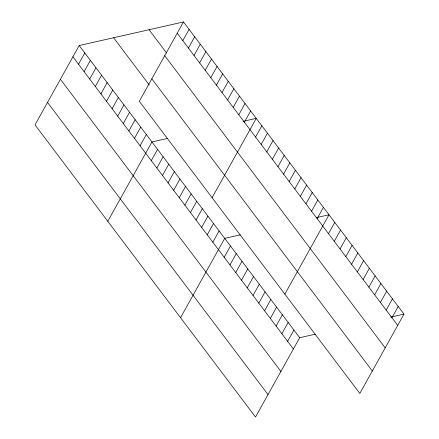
<?xml version="1.0" encoding="UTF-8"?>
<svg xmlns="http://www.w3.org/2000/svg" width="439" height="439" viewBox="0 0 439 439"><rect width="100%" height="100%" fill="white"/><g stroke="black" fill="none" stroke-linecap="round" stroke-linejoin="round"><path stroke-width="0.66" d="M183.486 21.95L139.328 101.288L359.821 393.465L403.979 314.121L183.486 21.95L79.179 45.535L35.021 124.879L255.514 417.05L299.672 337.712L315.317 334.172M78.51 64.22L84.776 52.954M84.107 71.634L90.374 60.368M89.704 79.053L95.971 67.787M95.301 86.472L101.568 75.206M100.899 93.886L107.165 82.62M106.496 101.305L112.763 90.039M112.093 108.718L118.36 97.453M117.685 116.137L123.957 104.872M123.282 123.551L129.554 112.285M128.879 130.97L135.152 119.704M182.816 40.635L189.083 29.369M134.477 138.389L140.749 127.123M188.413 48.049L194.68 36.783M140.074 145.803L146.346 134.537M194.011 55.468L200.277 44.202M107.785 221.294L151.943 141.956L167.588 138.417M199.608 62.881L205.875 51.615M151.268 160.636L157.541 149.37M205.205 70.3L211.472 59.035M156.866 168.055L163.138 156.789M210.797 77.714L217.069 66.448M162.463 175.468L168.735 164.202M216.394 85.133L222.666 73.867M168.06 182.887L174.332 171.622M221.991 92.547L228.264 81.281M173.657 190.301L179.93 179.035M227.589 99.966L233.861 88.7M179.255 197.72L185.527 186.454M233.186 107.385L239.458 96.119M184.852 205.139L191.124 193.873M238.783 114.798L245.055 103.533M190.449 212.553L196.721 201.287M244.38 122.218L250.653 110.952M196.046 219.972L202.319 208.706M212.092 197.709L256.25 118.365L243.107 121.34M201.644 227.386L207.916 216.12M255.575 137.05L261.847 125.784M207.241 234.805L213.513 223.539M261.172 144.464L267.444 133.198M212.838 242.218L219.11 230.952M266.769 151.883L273.042 140.617M180.544 317.71L224.708 238.372L240.352 234.832M272.367 159.297L278.639 148.036M224.203 257.276L230.475 246.01M277.964 166.716L284.236 155.45M229.97 264.92L236.237 253.654M283.561 174.135L289.833 162.869M235.738 272.559L242.004 261.293M289.158 181.548L295.431 170.283M241.505 280.203L247.772 268.937M294.756 188.968L301.028 177.702M247.267 287.841L253.539 276.581M300.353 196.381L306.625 185.115M253.034 295.485L259.306 284.22M305.95 203.8L312.222 192.534M258.801 303.129L265.074 291.864M311.547 211.214L317.82 199.948M264.569 310.768L270.841 299.502M317.145 218.633L323.417 207.367M270.336 318.412L276.608 307.146M284.851 294.125L329.014 214.786L316.497 217.612M276.104 326.051L282.37 314.785M328.509 233.691L334.776 222.425M281.871 333.695L288.138 322.429M334.277 241.335L340.543 230.069M287.638 341.333L293.905 330.068M340.044 248.973L346.311 237.708M345.806 256.617L352.078 245.352M351.573 264.256L357.845 252.99M357.341 271.9L363.613 260.634M363.108 279.539L369.38 268.273M368.875 287.183L375.147 275.917M374.643 294.821L380.915 283.556M380.41 302.466L386.677 291.2M386.177 310.104L392.444 298.838M391.939 317.748L398.211 306.482M390.836 317.095L403.979 314.121M177.219 33.216L397.707 325.387M149.068 29.731L166.655 53.042M164.713 55.682L385.206 347.853M151.828 78.828L372.321 370.999M113.602 37.754L149.183 84.903M79.179 45.535L299.672 337.712M72.912 56.801L293.4 348.978M60.406 79.267L280.9 371.438M47.527 102.413L268.015 394.584"/></g></svg>
